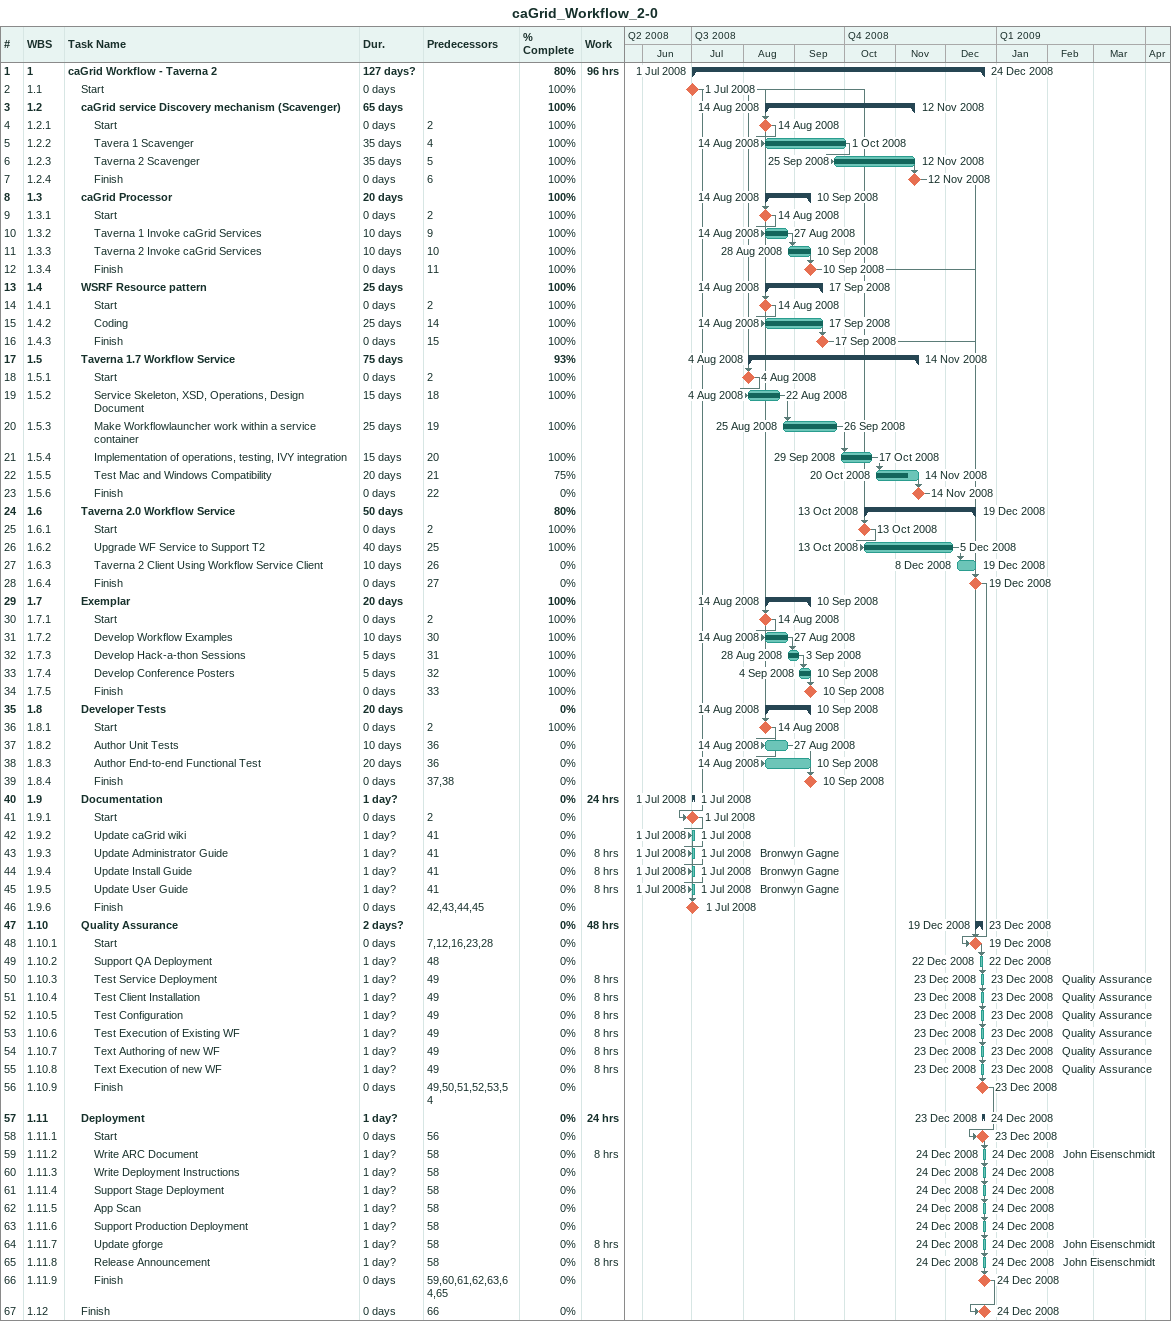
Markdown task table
caGrid_Workflow_2-0

| ID | WBS | Task | Duration | Start | Finish | Predecessors | Resources | % complete | Work (h) |
|---|---|---|---|---|---|---|---|---|---|
| 1 | 1 | **caGrid Workflow - Taverna 2** | 127d? | 2008-07-01 | 2008-12-24 |  |  | 80 | 96 |
| 2 | 1.1 | Start | 0d | 2008-07-01 | 2008-07-01 |  |  | 100 |  |
| 3 | 1.2 | **caGrid service Discovery mechanism (Scavenger)** | 65d | 2008-08-14 | 2008-11-12 |  |  | 100 |  |
| 4 | 1.2.1 | Start | 0d | 2008-08-14 | 2008-08-14 | 2 |  | 100 |  |
| 5 | 1.2.2 | Tavera 1 Scavenger | 35d | 2008-08-14 | 2008-10-01 | 4 |  | 100 |  |
| 6 | 1.2.3 | Taverna 2 Scavenger | 35d | 2008-09-25 | 2008-11-12 | 5 |  | 100 |  |
| 7 | 1.2.4 | Finish | 0d | 2008-11-12 | 2008-11-12 | 6 |  | 100 |  |
| 8 | 1.3 | **caGrid Processor** | 20d | 2008-08-14 | 2008-09-10 |  |  | 100 |  |
| 9 | 1.3.1 | Start | 0d | 2008-08-14 | 2008-08-14 | 2 |  | 100 |  |
| 10 | 1.3.2 | Taverna 1 Invoke caGrid Services | 10d | 2008-08-14 | 2008-08-27 | 9 |  | 100 |  |
| 11 | 1.3.3 | Taverna 2 Invoke caGrid Services | 10d | 2008-08-28 | 2008-09-10 | 10 |  | 100 |  |
| 12 | 1.3.4 | Finish | 0d | 2008-09-10 | 2008-09-10 | 11 |  | 100 |  |
| 13 | 1.4 | **WSRF Resource pattern** | 25d | 2008-08-14 | 2008-09-17 |  |  | 100 |  |
| 14 | 1.4.1 | Start | 0d | 2008-08-14 | 2008-08-14 | 2 |  | 100 |  |
| 15 | 1.4.2 | Coding | 25d | 2008-08-14 | 2008-09-17 | 14 |  | 100 |  |
| 16 | 1.4.3 | Finish | 0d | 2008-09-17 | 2008-09-17 | 15 |  | 100 |  |
| 17 | 1.5 | **Taverna 1.7 Workflow Service** | 75d | 2008-08-04 | 2008-11-14 |  |  | 93 |  |
| 18 | 1.5.1 | Start | 0d | 2008-08-04 | 2008-08-04 | 2 |  | 100 |  |
| 19 | 1.5.2 | Service Skeleton, XSD, Operations, Design Document | 15d | 2008-08-04 | 2008-08-22 | 18 |  | 100 |  |
| 20 | 1.5.3 | Make Workflowlauncher work within a service container | 25d | 2008-08-25 | 2008-09-26 | 19 |  | 100 |  |
| 21 | 1.5.4 | Implementation of operations, testing, IVY integration | 15d | 2008-09-29 | 2008-10-17 | 20 |  | 100 |  |
| 22 | 1.5.5 | Test Mac and Windows Compatibility | 20d | 2008-10-20 | 2008-11-14 | 21 |  | 75 |  |
| 23 | 1.5.6 | Finish | 0d | 2008-11-14 | 2008-11-14 | 22 |  | 0 |  |
| 24 | 1.6 | **Taverna 2.0 Workflow Service** | 50d | 2008-10-13 | 2008-12-19 |  |  | 80 |  |
| 25 | 1.6.1 | Start | 0d | 2008-10-13 | 2008-10-13 | 2 |  | 100 |  |
| 26 | 1.6.2 | Upgrade WF Service to Support T2 | 40d | 2008-10-13 | 2008-12-05 | 25 |  | 100 |  |
| 27 | 1.6.3 | Taverna 2 Client Using Workflow Service Client | 10d | 2008-12-08 | 2008-12-19 | 26 |  | 0 |  |
| 28 | 1.6.4 | Finish | 0d | 2008-12-19 | 2008-12-19 | 27 |  | 0 |  |
| 29 | 1.7 | **Exemplar** | 20d | 2008-08-14 | 2008-09-10 |  |  | 100 |  |
| 30 | 1.7.1 | Start | 0d | 2008-08-14 | 2008-08-14 | 2 |  | 100 |  |
| 31 | 1.7.2 | Develop Workflow Examples | 10d | 2008-08-14 | 2008-08-27 | 30 |  | 100 |  |
| 32 | 1.7.3 | Develop Hack-a-thon Sessions | 5d | 2008-08-28 | 2008-09-03 | 31 |  | 100 |  |
| 33 | 1.7.4 | Develop Conference Posters | 5d | 2008-09-04 | 2008-09-10 | 32 |  | 100 |  |
| 34 | 1.7.5 | Finish | 0d | 2008-09-10 | 2008-09-10 | 33 |  | 100 |  |
| 35 | 1.8 | **Developer Tests** | 20d | 2008-08-14 | 2008-09-10 |  |  | 0 |  |
| 36 | 1.8.1 | Start | 0d | 2008-08-14 | 2008-08-14 | 2 |  | 100 |  |
| 37 | 1.8.2 | Author Unit Tests | 10d | 2008-08-14 | 2008-08-27 | 36 |  | 0 |  |
| 38 | 1.8.3 | Author End-to-end Functional Test | 20d | 2008-08-14 | 2008-09-10 | 36 |  | 0 |  |
| 39 | 1.8.4 | Finish | 0d | 2008-09-10 | 2008-09-10 | 37, 38 |  | 0 |  |
| 40 | 1.9 | **Documentation** | 1d? | 2008-07-01 | 2008-07-01 |  |  | 0 | 24 |
| 41 | 1.9.1 | Start | 0d | 2008-07-01 | 2008-07-01 | 2 |  | 0 |  |
| 42 | 1.9.2 | Update caGrid wiki | 1d? | 2008-07-01 | 2008-07-01 | 41 |  | 0 |  |
| 43 | 1.9.3 | Update Administrator Guide | 1d? | 2008-07-01 | 2008-07-01 | 41 | Bronwyn Gagne | 0 | 8 |
| 44 | 1.9.4 | Update Install Guide | 1d? | 2008-07-01 | 2008-07-01 | 41 | Bronwyn Gagne | 0 | 8 |
| 45 | 1.9.5 | Update User Guide | 1d? | 2008-07-01 | 2008-07-01 | 41 | Bronwyn Gagne | 0 | 8 |
| 46 | 1.9.6 | Finish | 0d | 2008-07-01 | 2008-07-01 | 42, 43, 44, 45 |  | 0 |  |
| 47 | 1.10 | **Quality Assurance** | 2d? | 2008-12-19 | 2008-12-23 |  |  | 0 | 48 |
| 48 | 1.10.1 | Start | 0d | 2008-12-19 | 2008-12-19 | 7, 12, 16, 23, 28 |  | 0 |  |
| 49 | 1.10.2 | Support QA Deployment | 1d? | 2008-12-22 | 2008-12-22 | 48 |  | 0 |  |
| 50 | 1.10.3 | Test Service Deployment | 1d? | 2008-12-23 | 2008-12-23 | 49 | Quality Assurance | 0 | 8 |
| 51 | 1.10.4 | Test Client Installation | 1d? | 2008-12-23 | 2008-12-23 | 49 | Quality Assurance | 0 | 8 |
| 52 | 1.10.5 | Test Configuration | 1d? | 2008-12-23 | 2008-12-23 | 49 | Quality Assurance | 0 | 8 |
| 53 | 1.10.6 | Test Execution of Existing WF | 1d? | 2008-12-23 | 2008-12-23 | 49 | Quality Assurance | 0 | 8 |
| 54 | 1.10.7 | Text Authoring of new WF | 1d? | 2008-12-23 | 2008-12-23 | 49 | Quality Assurance | 0 | 8 |
| 55 | 1.10.8 | Text Execution of new WF | 1d? | 2008-12-23 | 2008-12-23 | 49 | Quality Assurance | 0 | 8 |
| 56 | 1.10.9 | Finish | 0d | 2008-12-23 | 2008-12-23 | 49, 50, 51, 52, 53, 54 |  | 0 |  |
| 57 | 1.11 | **Deployment** | 1d? | 2008-12-23 | 2008-12-24 |  |  | 0 | 24 |
| 58 | 1.11.1 | Start | 0d | 2008-12-23 | 2008-12-23 | 56 |  | 0 |  |
| 59 | 1.11.2 | Write ARC Document | 1d? | 2008-12-24 | 2008-12-24 | 58 | John Eisenschmidt | 0 | 8 |
| 60 | 1.11.3 | Write Deployment Instructions | 1d? | 2008-12-24 | 2008-12-24 | 58 |  | 0 |  |
| 61 | 1.11.4 | Support Stage Deployment | 1d? | 2008-12-24 | 2008-12-24 | 58 |  | 0 |  |
| 62 | 1.11.5 | App Scan | 1d? | 2008-12-24 | 2008-12-24 | 58 |  | 0 |  |
| 63 | 1.11.6 | Support Production Deployment | 1d? | 2008-12-24 | 2008-12-24 | 58 |  | 0 |  |
| 64 | 1.11.7 | Update gforge | 1d? | 2008-12-24 | 2008-12-24 | 58 | John Eisenschmidt | 0 | 8 |
| 65 | 1.11.8 | Release Announcement | 1d? | 2008-12-24 | 2008-12-24 | 58 | John Eisenschmidt | 0 | 8 |
| 66 | 1.11.9 | Finish | 0d | 2008-12-24 | 2008-12-24 | 59, 60, 61, 62, 63, 64, 65 |  | 0 |  |
| 67 | 1.12 | Finish | 0d | 2008-12-24 | 2008-12-24 | 66 |  | 0 |  |
